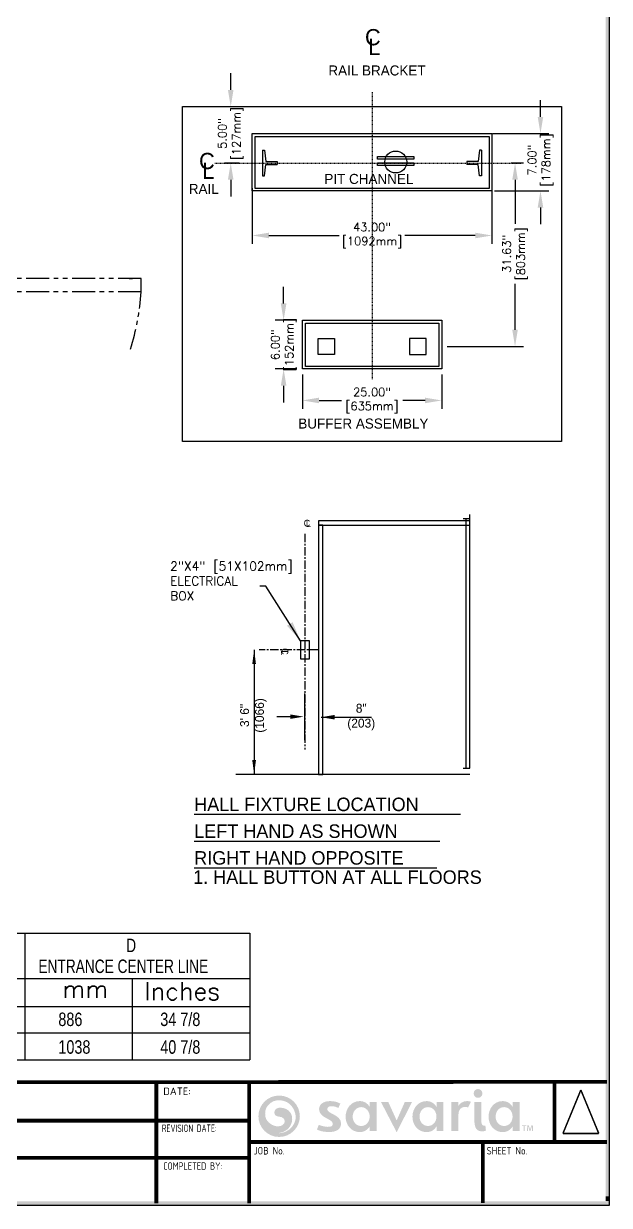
# Model space of a CAD drawing. Header units: inches. Extents: x 93 to 730, y 75 to 542.
# Drawn here: x 380.7 to 468.3, y 74.6 to 251.2 of the extents above; entities that cross this region are included whole.
import ezdxf

# ---------------------------------------------------------------- set-up
doc = ezdxf.new("R2010")
doc.units = ezdxf.units.IN
doc.header["$MEASUREMENT"] = 0
for name, pattern in [('ASVLTYPE', [0.75, 0.5, -0.25]), ('CENTER', [2, 1.25, -0.25, 0.25, -0.25]), ('HIDDEN', [0.375, 0.25, -0.125]), ('PHANTOM', [2.5, 1.25, -0.25, 0.25, -0.25, 0.25, -0.25])]:
    doc.linetypes.add(name, pattern=pattern)
for name, color, linetype in [('AM_VIS', 7, 'Continuous'), ('CEN', 1, 'CENTER'), ('CENTRLIN', 1, 'CENTER'), ('MASONRY', 7, 'Continuous'), ('PHANTOM', 4, 'PHANTOM'), ('TEXT', 1, 'Continuous'), ('TITLEBLK', 8, 'Continuous')]:
    doc.layers.add(name, color=color, linetype=linetype)
doc.styles.add('PLAN_STYLE', font='TXT.SHX')
doc.styles.add('ROMANC', font='ARCHS.SHX', dxfattribs={"height": 3.5})
doc.styles.add('SIMPLEX', font='ARCHS.SHX')
doc.dimstyles.new('IMPERIAL_PL', dxfattribs={"dimtxt": 2, "dimasz": 3, "dimexe": 1.5, "dimexo": 1, "dimgap": 1, "dimtad": 0, "dimtih": 1, "dimtoh": 1, "dimdec": 4, "dimzin": 0, "dimdsep": 46, "dimlunit": 5, "dimtxsty": 'PLAN_STYLE', "dimcen": 0.09, "dimadec": 0, "dimazin": 0, "dimtfac": 1, "dimtdec": 4, "dimtofl": 0, "dimtmove": 0, "dimatfit": 3, "dimfxl": 0, "dimfrac": 2, "dimtolj": 1, "dimtzin": 0, "dimarcsym": 0})
doc.dimstyles.new('PIT BUFFER', dxfattribs={"dimtxt": 1.5, "dimasz": 3, "dimexe": 1.5, "dimexo": 1, "dimgap": 1, "dimtad": 0, "dimdec": 4, "dimzin": 0, "dimdsep": 46, "dimlunit": 5, "dimtxsty": 'PLAN_STYLE', "dimcen": 0.09, "dimadec": 0, "dimazin": 0, "dimtfac": 1, "dimtdec": 4, "dimtofl": 0, "dimtmove": 0, "dimatfit": 2, "dimfxl": 0, "dimfrac": 2, "dimtolj": 1, "dimtzin": 0, "dimarcsym": 0})

# ---------------------------------------------------------------- blocks, each defined once
blk = doc.blocks.new('*D18')
at = {"color": 0, "lineweight": -2}
for p, q in [((-220.64, 262.32), (-220.64, 265.32)), ((-229.23, 259.32), (-219.14, 259.32)), ((-228.88, 249.06), (-219.14, 249.06)), ((-220.64, 246.06), (-220.64, 243.06))]:
    blk.add_line(p, q, dxfattribs=at)
at = {"color": 0}
for points in [[(-221.14, 262.32), (-220.14, 262.32), (-220.64, 259.32)], [(-221.14, 246.06), (-220.14, 246.06), (-220.64, 249.06)]]:
    blk.add_solid(points, dxfattribs=at)
at = {"layer": 'DEFPOINTS', "color": 0}
for p in [(-230.23, 259.32), (-229.88, 249.06), (-220.64, 249.06)]:
    blk.add_point(p, dxfattribs=at)
at = {"color": 0, "insert": (-220.64, 254.58), "char_height": 1.5, "attachment_point": 5, "rotation": 90, "style": 'PLAN_STYLE'}
blk.add_mtext('\\A1;7.00"\\P[178mm]', dxfattribs=at)
blk = doc.blocks.new('*D15')
at = {"color": 0, "lineweight": -2}
for p, q in [((-225.88, 254.05), (-223.7, 254.05)), ((-225.2, 251.05), (-225.2, 243.14)), ((-225.2, 224.15), (-225.2, 232.39)), ((-237.35, 221.15), (-223.7, 221.15))]:
    blk.add_line(p, q, dxfattribs=at)
at = {"color": 0}
for points in [[(-225.7, 251.05), (-224.7, 251.05), (-225.2, 254.05)], [(-225.7, 224.15), (-224.7, 224.15), (-225.2, 221.15)]]:
    blk.add_solid(points, dxfattribs=at)
at = {"layer": 'DEFPOINTS', "color": 0}
for p in [(-226.88, 254.05), (-238.35, 221.15), (-225.2, 221.15)]:
    blk.add_point(p, dxfattribs=at)
at = {"color": 0, "insert": (-225.2, 237.77), "char_height": 1.5, "attachment_point": 5, "rotation": 90, "style": 'PLAN_STYLE'}
blk.add_mtext('\\A1;31.63"\\P[803mm]', dxfattribs=at)
blk = doc.blocks.new('*D17')
at = {"color": 0, "lineweight": -2}
for p, q in [((-272.35, 249.53), (-272.35, 239.55)), ((-229.35, 249.53), (-229.35, 239.55)), ((-269.35, 241.05), (-256.73, 241.05)), ((-232.35, 241.05), (-244.98, 241.05))]:
    blk.add_line(p, q, dxfattribs=at)
at = {"color": 0}
for points in [[(-269.35, 241.55), (-269.35, 240.55), (-272.35, 241.05)], [(-232.35, 241.55), (-232.35, 240.55), (-229.35, 241.05)]]:
    blk.add_solid(points, dxfattribs=at)
at = {"layer": 'DEFPOINTS', "color": 0}
for p in [(-272.35, 250.53), (-229.35, 250.53), (-229.35, 241.05)]:
    blk.add_point(p, dxfattribs=at)
at = {"color": 0, "insert": (-250.85, 241.05), "char_height": 1.5, "attachment_point": 5, "style": 'PLAN_STYLE'}
blk.add_mtext('\\A1;43.00"\\P[1092mm]', dxfattribs=at)
blk = doc.blocks.new('*D16')
at = {"color": 0, "lineweight": -2}
for p, q in [((-263.35, 216.12), (-263.35, 209.97)), ((-238.35, 216.12), (-238.35, 209.97)), ((-260.35, 211.47), (-256.35, 211.47)), ((-241.35, 211.47), (-245.35, 211.47))]:
    blk.add_line(p, q, dxfattribs=at)
at = {"color": 0}
for points in [[(-260.35, 211.97), (-260.35, 210.97), (-263.35, 211.47)], [(-241.35, 211.97), (-241.35, 210.97), (-238.35, 211.47)]]:
    blk.add_solid(points, dxfattribs=at)
at = {"layer": 'DEFPOINTS', "color": 0}
for p in [(-263.35, 217.12), (-238.35, 217.12), (-238.35, 211.47)]:
    blk.add_point(p, dxfattribs=at)
at = {"color": 0, "insert": (-250.85, 211.47), "char_height": 1.5, "attachment_point": 5, "style": 'PLAN_STYLE'}
blk.add_mtext('\\A1;25.00"\\P[635mm]', dxfattribs=at)
blk = doc.blocks.new('*D19')
at = {"color": 0, "lineweight": -2}
for p, q in [((-276.2, 267.15), (-276.2, 270.15)), ((-277.29, 264.15), (-274.7, 264.15)), ((-277.29, 254.05), (-274.7, 254.05)), ((-276.2, 251.05), (-276.2, 248.05))]:
    blk.add_line(p, q, dxfattribs=at)
at = {"color": 0}
for points in [[(-276.7, 267.15), (-275.7, 267.15), (-276.2, 264.15)], [(-276.7, 251.05), (-275.7, 251.05), (-276.2, 254.05)]]:
    blk.add_solid(points, dxfattribs=at)
at = {"layer": 'DEFPOINTS', "color": 0}
for p in [(-278.29, 264.15), (-276.2, 264.15), (-278.29, 254.05)]:
    blk.add_point(p, dxfattribs=at)
at = {"color": 0, "insert": (-276.2, 259.34), "char_height": 1.5, "attachment_point": 5, "rotation": 90, "style": 'PLAN_STYLE'}
blk.add_mtext('\\A1;5.00"\\P[127mm]', dxfattribs=at)
blk = doc.blocks.new('SIGN')
h = blk.add_hatch(color=73)
edge = h.paths.add_edge_path(flags=16)
edge.add_spline(control_points=[(9.1, 4.57), (8.14, 3.44), (6.8, 2.78), (5.3, 2.7), (5.3, 2.7), (5.3, 2.7), (5.3, 2.7), (5.3, 2.7), (5.3, 2.7), (5.3, 2.7), (5.3, 2.7), (5.28, 2.78), (5.28, 2.78), (6.63, 2.96), (7.76, 3.61), (8.46, 4.6), (9.11, 5.51), (9.35, 6.64), (9.13, 7.77), (8.77, 9.63), (6.87, 10.46), (5.26, 10.3), (4.29, 10.2), (3.87, 9.49), (3.88, 8.87), (3.89, 8.31), (4.28, 7.73), (5.13, 7.68), (6.5, 7.6), (6.98, 6.87), (6.98, 6.27), (6.97, 5.56), (6.29, 4.79), (5.06, 4.75), (5.03, 4.75), (4.99, 4.75), (4.96, 4.75), (3.29, 4.75), (1.5, 6.1), (1.23, 7.58), (0.98, 8.96), (1.21, 10.08), (1.91, 10.9), (2.56, 11.68), (3.66, 12.7), (5.63, 12.53), (7.09, 12.4), (8.25, 11.81), (9.07, 10.78), (9.92, 9.73), (10.17, 8.5), (10.24, 7.87), (10.36, 6.79), (9.93, 5.55), (9.1, 4.57)], knot_values=[0, 0, 0, 0, 1, 1, 1, 2, 2, 2, 3, 3, 3, 4, 4, 4, 5, 5, 5, 6, 6, 6, 7, 7, 7, 8, 8, 8, 9, 9, 9, 10, 10, 10, 11, 11, 11, 12, 12, 12, 13, 13, 13, 14, 14, 14, 15, 15, 15, 16, 16, 16, 17, 17, 17, 18, 18, 18, 18], degree=3, periodic=0)
edge = h.paths.add_edge_path()
edge.add_spline(control_points=[(5.31, 13.96), (1.89, 13.96), (-0.88, 11.19), (-0.88, 7.77), (-0.88, 4.36), (1.89, 1.58), (5.31, 1.58), (8.73, 1.58), (11.5, 4.36), (11.5, 7.77), (11.5, 11.19), (8.73, 13.96), (5.31, 13.96)], knot_values=[0, 0, 0, 0, 1, 1, 1, 2, 2, 2, 3, 3, 3, 4, 4, 4, 4], degree=3, periodic=0)
edge = h.paths.add_edge_path()
edge.add_spline(control_points=[(19.7, 9.87), (19.7, 8.44), (23.82, 8.28), (23.82, 5.63), (23.82, 3.87), (22.45, 3.05), (20.17, 3.05), (18.09, 3.05), (17.04, 3.59), (16.62, 3.82), (16.62, 3.82), (17.17, 5.19), (17.17, 5.19), (17.93, 4.93), (18.9, 4.6), (19.85, 4.6), (21.01, 4.6), (21.34, 4.87), (21.34, 5.59), (21.34, 6.96), (17.25, 7.26), (17.25, 9.86), (17.25, 11.44), (18.67, 12.3), (20.53, 12.3), (21.85, 12.3), (22.66, 12), (23.61, 11.57), (23.61, 11.57), (23, 10.22), (23, 10.22), (22.61, 10.47), (21.79, 10.78), (20.98, 10.78), (20.24, 10.78), (19.7, 10.53), (19.7, 9.87)], knot_values=[0, 0, 0, 0, 1, 1, 1, 2, 2, 2, 3, 3, 3, 4, 4, 4, 5, 5, 5, 6, 6, 6, 7, 7, 7, 8, 8, 8, 9, 9, 9, 10, 10, 10, 11, 11, 11, 12, 12, 12, 12], degree=3, periodic=0)
edge = h.paths.add_edge_path()
edge.add_spline(control_points=[(29.41, 12.3), (30.74, 12.3), (31.76, 11.62), (32.4, 10.55), (32.4, 10.55), (32.4, 12.02), (32.4, 12.02), (32.4, 12.02), (34.46, 12.02), (34.46, 12.02), (34.46, 12.02), (34.46, 3.39), (34.46, 3.39), (34.46, 3.39), (32.4, 3.39), (32.4, 3.39), (32.4, 3.39), (32.4, 4.76), (32.4, 4.76), (31.78, 3.72), (30.74, 3.03), (29.44, 3.03), (26.82, 3.03), (25.18, 5.22), (25.18, 7.64), (25.18, 10.06), (26.84, 12.3), (29.41, 12.3)], knot_values=[0, 0, 0, 0, 1, 1, 1, 2, 2, 2, 3, 3, 3, 4, 4, 4, 5, 5, 5, 6, 6, 6, 7, 7, 7, 8, 8, 8, 9, 9, 9, 9], degree=3, periodic=0)
edge = h.paths.add_edge_path(flags=16)
edge.add_spline(control_points=[(29.85, 4.86), (31.35, 4.86), (32.37, 6.16), (32.37, 7.67), (32.37, 9.17), (31.35, 10.5), (29.85, 10.5), (28.34, 10.5), (27.3, 9.2), (27.3, 7.67), (27.3, 6.09), (28.34, 4.86), (29.85, 4.86)], knot_values=[0, 0, 0, 0, 1, 1, 1, 2, 2, 2, 3, 3, 3, 4, 4, 4, 4], degree=3, periodic=0)
h.paths.add_polyline_path([(35.76, 12.02), (37.95, 12.02), (40.45, 6.52), (42.87, 12.02), (45.03, 12.02), (40.45, 2.98)])
edge = h.paths.add_edge_path()
edge.add_spline(control_points=[(49.39, 12.3), (50.72, 12.3), (51.74, 11.62), (52.37, 10.55), (52.37, 10.55), (52.37, 12.02), (52.37, 12.02), (52.37, 12.02), (54.44, 12.02), (54.44, 12.02), (54.44, 12.02), (54.44, 3.39), (54.44, 3.39), (54.44, 3.39), (52.37, 3.39), (52.37, 3.39), (52.37, 3.39), (52.37, 4.76), (52.37, 4.76), (51.76, 3.72), (50.72, 3.03), (49.42, 3.03), (46.79, 3.03), (45.16, 5.22), (45.16, 7.64), (45.16, 10.06), (46.82, 12.3), (49.39, 12.3)], knot_values=[0, 0, 0, 0, 1, 1, 1, 2, 2, 2, 3, 3, 3, 4, 4, 4, 5, 5, 5, 6, 6, 6, 7, 7, 7, 8, 8, 8, 9, 9, 9, 9], degree=3, periodic=0)
edge = h.paths.add_edge_path(flags=16)
edge.add_spline(control_points=[(49.82, 4.86), (51.33, 4.86), (52.35, 6.16), (52.35, 7.67), (52.35, 9.17), (51.33, 10.5), (49.82, 10.5), (48.32, 10.5), (47.28, 9.2), (47.28, 7.67), (47.28, 6.09), (48.32, 4.86), (49.82, 4.86)], knot_values=[0, 0, 0, 0, 1, 1, 1, 2, 2, 2, 3, 3, 3, 4, 4, 4, 4], degree=3, periodic=0)
edge = h.paths.add_edge_path()
edge.add_spline(control_points=[(58.9, 3.39), (58.9, 3.39), (56.81, 3.39), (56.81, 3.39), (56.81, 3.39), (56.81, 12.02), (56.81, 12.02), (56.81, 12.02), (58.9, 12.02), (58.9, 12.02), (58.9, 12.02), (58.9, 10.85), (58.9, 10.85), (59.33, 11.67), (60.3, 12.3), (61.47, 12.3), (61.9, 12.3), (62.31, 12.23), (62.67, 12.1), (62.67, 12.1), (61.8, 10.39), (61.8, 10.39), (61.52, 10.5), (61.21, 10.57), (60.91, 10.57), (59.79, 10.57), (58.9, 9.91), (58.9, 8.18), (58.9, 8.18), (58.9, 3.39), (58.9, 3.39)], knot_values=[0, 0, 0, 0, 1, 1, 1, 2, 2, 2, 3, 3, 3, 4, 4, 4, 5, 5, 5, 6, 6, 6, 7, 7, 7, 8, 8, 8, 9, 9, 9, 10, 10, 10, 10], degree=3, periodic=0)
edge = h.paths.add_edge_path()
edge.add_spline(control_points=[(63.68, 12.02), (63.68, 12.02), (65.77, 12.02), (65.77, 12.02), (65.77, 12.02), (65.77, 6.7), (65.77, 6.7), (65.77, 5.48), (65.88, 4.91), (66.79, 4.91), (66.84, 4.91), (66.9, 4.94), (66.97, 4.94), (66.97, 4.94), (67.13, 3.51), (67.13, 3.51), (66.77, 3.36), (66.51, 3.28), (66.23, 3.26), (66.03, 3.26), (65.85, 3.26), (65.67, 3.28), (64.02, 3.41), (63.68, 4.86), (63.68, 6.7), (63.68, 6.7), (63.68, 12.02), (63.68, 12.02)], knot_values=[0, 0, 0, 0, 1, 1, 1, 2, 2, 2, 3, 3, 3, 4, 4, 4, 5, 5, 5, 6, 6, 6, 7, 7, 7, 8, 8, 8, 9, 9, 9, 9], degree=3, periodic=0)
edge = h.paths.add_edge_path()
edge.add_spline(control_points=[(66.08, 14.57), (66.08, 13.86), (65.49, 13.27), (64.76, 13.27), (64.02, 13.27), (63.46, 13.86), (63.46, 14.57), (63.46, 15.31), (64.02, 15.9), (64.76, 15.9), (65.49, 15.9), (66.08, 15.31), (66.08, 14.57)], knot_values=[0, 0, 0, 0, 1, 1, 1, 2, 2, 2, 3, 3, 3, 4, 4, 4, 4], degree=3, periodic=0)
edge = h.paths.add_edge_path()
edge.add_spline(control_points=[(72.15, 12.3), (73.47, 12.3), (74.49, 11.62), (75.13, 10.55), (75.13, 10.55), (75.13, 12.02), (75.13, 12.02), (75.13, 12.02), (77.19, 12.02), (77.19, 12.02), (77.19, 12.02), (77.19, 3.39), (77.19, 3.39), (77.19, 3.39), (75.13, 3.39), (75.13, 3.39), (75.13, 3.39), (75.13, 4.76), (75.13, 4.76), (74.51, 3.72), (73.47, 3.03), (72.17, 3.03), (69.55, 3.03), (67.92, 5.22), (67.92, 7.64), (67.92, 10.06), (69.57, 12.3), (72.15, 12.3)], knot_values=[0, 0, 0, 0, 1, 1, 1, 2, 2, 2, 3, 3, 3, 4, 4, 4, 5, 5, 5, 6, 6, 6, 7, 7, 7, 8, 8, 8, 9, 9, 9, 9], degree=3, periodic=0)
edge = h.paths.add_edge_path(flags=16)
edge.add_spline(control_points=[(72.58, 4.86), (74.08, 4.86), (75.1, 6.16), (75.1, 7.67), (75.1, 9.17), (74.08, 10.5), (72.58, 10.5), (71.07, 10.5), (70.03, 9.2), (70.03, 7.67), (70.03, 6.09), (71.07, 4.86), (72.58, 4.86)], knot_values=[0, 0, 0, 0, 1, 1, 1, 2, 2, 2, 3, 3, 3, 4, 4, 4, 4], degree=3, periodic=0)
h.paths.add_polyline_path([(78.45, 4.82), (77.96, 4.82), (77.96, 5.09), (79.25, 5.09), (79.25, 4.82), (78.76, 4.82), (78.76, 3.37), (78.45, 3.37)])
edge = h.paths.add_edge_path()
edge.add_spline(control_points=[(80.9, 4.07), (80.89, 4.29), (80.88, 4.56), (80.88, 4.79), (80.88, 4.79), (80.87, 4.79), (80.87, 4.79), (80.82, 4.58), (80.74, 4.35), (80.67, 4.13), (80.67, 4.13), (80.42, 3.39), (80.42, 3.39), (80.42, 3.39), (80.18, 3.39), (80.18, 3.39), (80.18, 3.39), (79.95, 4.12), (79.95, 4.12), (79.88, 4.34), (79.82, 4.58), (79.77, 4.79), (79.77, 4.79), (79.77, 4.79), (79.77, 4.79), (79.76, 4.57), (79.75, 4.29), (79.74, 4.06), (79.74, 4.06), (79.7, 3.37), (79.7, 3.37), (79.7, 3.37), (79.41, 3.37), (79.41, 3.37), (79.41, 3.37), (79.52, 5.09), (79.52, 5.09), (79.52, 5.09), (79.93, 5.09), (79.93, 5.09), (79.93, 5.09), (80.16, 4.4), (80.16, 4.4), (80.22, 4.19), (80.27, 3.99), (80.32, 3.8), (80.32, 3.8), (80.32, 3.8), (80.32, 3.8), (80.37, 3.99), (80.43, 4.2), (80.49, 4.4), (80.49, 4.4), (80.73, 5.09), (80.73, 5.09), (80.73, 5.09), (81.14, 5.09), (81.14, 5.09), (81.14, 5.09), (81.24, 3.37), (81.24, 3.37), (81.24, 3.37), (80.93, 3.37), (80.93, 3.37), (80.93, 3.37), (80.9, 4.07), (80.9, 4.07)], knot_values=[0, 0, 0, 0, 1, 1, 1, 2, 2, 2, 3, 3, 3, 4, 4, 4, 5, 5, 5, 6, 6, 6, 7, 7, 7, 8, 8, 8, 9, 9, 9, 10, 10, 10, 11, 11, 11, 12, 12, 12, 13, 13, 13, 14, 14, 14, 15, 15, 15, 16, 16, 16, 17, 17, 17, 18, 18, 18, 19, 19, 19, 20, 20, 20, 21, 21, 21, 22, 22, 22, 22], degree=3, periodic=0)
blk = doc.blocks.new('PRODOOR_LEFT')
for p, q in [((-22, -6), (-22, 0)), ((-22, 0), (-17.5, 0)), ((-17.5, -2), (-17.5, 0)), ((-17.38, 0), (17.38, 0)), ((-17.38, 0), (-17.38, -2)), ((17.38, 0), (17.38, -2)), ((17.5, -2), (17.5, 0)), ((17.5, 0), (22, 0)), ((22, -6), (22, 0)), ((-19.5, -6), (-19.5, -2)), ((-19.5, -2), (-17.5, -2)), ((-17.38, -2), (17.38, -2)), ((-9.5, -2), (-9.5, -3)), ((-9.5, -3), (-3.75, -3)), ((-3.75, -2), (-3.75, -3)), ((17.5, -2), (19.5, -2)), ((19.5, -6), (19.5, -2)), ((-19.5, -6), (-22, -6)), ((22, -6), (19.5, -6))]:
    blk.add_line(p, q)
at = {"linetype": 'HIDDEN', "ltscale": 2.5}
for p, q in [((-8.12, -3), (-8.12, 0)), ((-5.12, -3), (-5.12, 0))]:
    blk.add_line(p, q, dxfattribs=at)
at = {"layer": 'AM_VIS'}
for p, q in [((-16.09, -2.02, 39.03), (-16.09, -2.79, 39.03)), ((-15.61, -2.02, 39.03), (-16.09, -2.02, 39.03)), ((-15.78, -3.13, 39.03), (-12.31, -3.39, 39.03)), ((-15.61, -2.48, 39.03), (-15.61, -2.02, 39.03)), ((-12.37, -3.27, 39.03), (-15.45, -2.67, 39.03)), ((-12.09, -3.13, 39.03), (-12.21, -3.13, 39.03))]:
    blk.add_line(p, q, dxfattribs=at)
at = {"layer": 'AM_VIS', "extrusion": (0, 0, -1)}
for centre, radius, start, end in [((15.75, -2.79, -39.03), 0.337, 274.3196, 360), ((12.35, -3.13, -39.03), 0.262, 179.8318, 260.7733)]:
    blk.add_arc(centre, radius, start, end, dxfattribs=at)
at = {"layer": 'AM_VIS'}
for centre, radius, start, end in [((-15.42, -2.48, 39.03), 0.199, 180, 259.0209), ((-12.35, -3.13, 39.03), 0.137, 259.0209, 0.3221)]:
    blk.add_arc(centre, radius, start, end, dxfattribs=at)
at = {"layer": 'PHANTOM', "linetype": 'PHANTOM', "ltscale": 2.75}
for p, q in [((17.5, -2.54), (19.5, -2.54)), ((17.5, -9.92), (17.5, -2.54)), ((19.5, -9.92), (19.5, -2.54)), ((17.5, -37.29), (17.5, -16.74)), ((19.5, -37.29), (19.5, -16.74)), ((19.52, -35.53, 39.03), (19.52, -36, 39.03)), ((17.5, -37.29), (19.5, -37.29))]:
    blk.add_line(p, q, dxfattribs=at)
at = {"layer": 'PHANTOM', "linetype": 'PHANTOM', "ltscale": 2.5}
for start, end in [(182.5979, 200.7005), (252.9947, 266.4392)]:
    blk.add_arc((19.81, -0.13), 37.23, start, end, dxfattribs=at)
blk = doc.blocks.new('p3-42')
at = {"rotation": 89.95437383554041}
blk.add_blockref('PRODOOR_LEFT', (62.55605, 28.34328), dxfattribs=at)
blk = doc.blocks.new('Pit buffer')
at = {"linetype": 'Continuous'}
for p, q in [((14.35008, 52.22246), (14.35008, 47.65838)), ((14.35008, 52.22246), (14.69697, 52.22246)), ((14.69697, 52.22246), (14.92823, 50.19434)), ((53.24887, 52.22246), (53.01761, 50.19434)), ((53.59576, 52.22246), (53.24887, 52.22246)), ((53.59576, 52.22246), (53.59576, 47.65838)), ((14.69697, 47.65838), (14.92823, 49.68651)), ((14.92823, 50.19434), (16.95176, 50.19434)), ((14.92823, 49.68651), (16.95176, 49.68651)), ((16.95176, 50.19434), (16.95176, 49.68651)), ((53.01761, 50.19434), (50.99407, 50.19434)), ((50.99407, 50.19434), (50.99407, 49.68651)), ((53.01761, 49.68651), (50.99407, 49.68651)), ((53.24887, 47.65838), (53.01761, 49.68651)), ((14.35008, 47.65838), (14.69697, 47.65838)), ((53.59576, 47.65838), (53.24887, 47.65838))]:
    blk.add_line(p, q, dxfattribs=at)
for p, q in [((18.11371, 24.75116), (18.11371, 27.75116)), ((20.47299, 21.75116), (16.61371, 21.75116)), ((20.47299, 13.00824), (16.61371, 13.00824)), ((18.11371, 10.00824), (18.11371, 7.00824))]:
    blk.add_line(p, q)
for points in [[(0, 60.04544), (67.94584, 60.04544), (67.94584, 0), (0, 0)], [(12.47357, 55.21689), (55.47226, 55.21689), (55.47226, 44.95163), (12.47357, 44.95163)], [(13.01708, 54.70729), (54.9623, 54.70729), (54.9623, 45.37534), (13.01708, 45.37534)], [(34.95263, 51.08356), (41.48503, 51.08356), (41.48503, 50.61054), (34.95263, 50.61054)], [(34.95263, 49.97985), (41.48503, 49.97985), (41.48503, 49.50683), (34.95263, 49.50683)], [(21.47299, 21.75116), (46.47285, 21.75116), (46.47285, 13.00824), (21.47299, 13.00824)], [(22.0165, 21.24156), (45.96288, 21.24156), (45.96288, 13.43195), (22.0165, 13.43195)], [(24.288, 18.47347), (27.2456, 18.47347), (27.2456, 15.60758), (24.288, 15.60758)], [(43.65784, 18.47347), (40.70024, 18.47347), (40.70024, 15.60758), (43.65784, 15.60758)]]:
    blk.add_lwpolyline(points, close=True, dxfattribs=at)
blk.add_circle((38.22457, 50.13035), 1.9623, dxfattribs=at)
for points in [[(17.61371, 24.75116), (18.61371, 24.75116), (18.11371, 21.75116)], [(17.61371, 10.00824), (18.61371, 10.00824), (18.11371, 13.00824)]]:
    blk.add_solid(points)
at = {"layer": 'CENTRLIN', "linetype": 'ASVLTYPE', "ltscale": 0.05}
for p, q in [((33.97292, 62.63772), (33.97292, 11.15418)), ((5.8002, 49.94042), (60.76494, 49.94042))]:
    blk.add_line(p, q, dxfattribs=at)
at = {"ltscale": 10}
for s, height, p in [('C', 2.91317, (32.71091, 71.04423)), ('L', 2.91317, (33.29355, 69.2976)), ('RAIL BRACKET', 1.8044139, (26.14722, 65.63349)), ('C', 2.91317, (2.94318, 48.84348)), ('L', 2.91317, (3.52581, 47.09685)), ('PIT CHANNEL', 1.8044139, (25.42545, 46.18473)), ('RAIL', 1.804414, (1.10997, 44.39439)), ('BUFFER ASSEMBLY', 1.8044139, (20.75006, 2.3196))]:
    blk.add_text(s, height=height, dxfattribs=at).set_placement(p)
at = {"insert": (18.11371, 17.35905), "char_height": 1.5, "attachment_point": 5, "rotation": 90, "style": 'PLAN_STYLE'}
blk.add_mtext('\\A1;6.00"\\P[152mm]', dxfattribs=at)
for base, p1, p2, text, picture, middle in [((8.62608, 60.04544), (6.54012, 49.94042), (6.54012, 60.04544), '5.00"\\P[127mm]', '*D19', (8.62608, 55.2294)), ((64.19011, 44.95163), (54.59637, 55.21689), (54.94904, 44.95163), '7.00"\\P[178mm]', '*D18', (64.19011, 50.47508)), ((59.62566, 17.04053), (57.94356, 49.94042), (46.47285, 17.04053), '31.63"\\P[803mm]', '*D15', (59.62566, 33.66006))]:
    dim = blk.add_linear_dim(base=base, p1=p1, p2=p2, angle=90, text=text, dimstyle='PIT BUFFER', override={"dimpost": '"'})
    dim.commit()
    dim.dimension.update_dxf_attribs({"geometry": picture, "text_midpoint": middle, "dimtype": 160, "insert": (284.82538, -204.1069)})
at = {"ltscale": 10}
dim = blk.add_linear_dim(base=(55.47226, 36.94428), p1=(12.47357, 46.42319), p2=(55.47226, 46.42319), text='43.00"\\P[1092mm]', dimstyle='PIT BUFFER', override={"dimpost": '"'}, dxfattribs=at)
dim.commit()
dim.dimension.update_dxf_attribs({"geometry": '*D17', "text_midpoint": (33.97292, 36.94428), "dimtype": 160, "insert": (284.82538, -204.1069)})
dim = blk.add_linear_dim(base=(46.47285, 7.35851), p1=(21.47299, 13.00824), p2=(46.47285, 13.00824), text='25.00"\\P[635mm]', dimstyle='IMPERIAL_PL', override={"dimpost": '"'})
dim.commit()
dim.dimension.update_dxf_attribs({"geometry": '*D16', "text_midpoint": (33.97292, 7.35851), "dimtype": 160, "insert": (284.82538, -204.1069)})

msp = doc.modelspace()

# ---------------------------------------------------------------- linework, layer by layer
for p, q in [((447.43634, 176.95143, -7.03954), (424.83476, 176.95143, -7.03954)), ((446.85897, 177.25634, -7.03954), (446.85897, 139.9692, -7.03954)), ((447.43634, 139.9692, -7.03954), (447.43634, 177.25634, -7.03954)), ((424.83476, 176.30584, -7.03954), (447.43634, 176.30584, -7.03954)), ((415.20021, 157.66227, -7.03954), (415.20021, 139.0535)), ((422.63208, 139.0187, -7.03954), (412.48227, 139.0535)), ((447.43634, 139.0187, -7.03954), (422.65104, 139.0187, -7.03954)), ((283.60532, 115.32873), (414.5488, 115.32873)), ((380.92805, 115.32873), (380.92805, 96.40865)), ((414.5488, 115.32873), (414.5488, 96.40865)), ((414.5488, 108.4976), (283.60532, 108.4976)), ((396.96876, 108.4976), (396.96876, 96.40865)), ((283.60532, 104.34935), (414.5488, 104.34935)), ((283.60532, 100.44893), (414.5488, 100.44893)), ((283.60532, 96.40865), (414.5488, 96.40865))]:
    msp.add_line(p, q)
at = {"linetype": 'Continuous'}
msp.add_lwpolyline([(93.14892, 74.68634), (468.30202, 74.68634), (468.30202, 340.68634), (93.14892, 340.68634)], close=True, dxfattribs=at)
at = {"elevation": -7.03954}
msp.add_lwpolyline([(425.48988, 176.30584), (424.83476, 176.30584), (424.83476, 139.0187), (425.48988, 139.0187)], close=True, dxfattribs=at)
msp.add_lwpolyline([(422.13832, 156.32894), (423.47165, 156.32894), (423.47165, 158.9956), (422.13832, 158.9956)], close=True)
msp.add_lwpolyline([(415.20021, 157.66227, 0, 0.55993, 0), (415.20021, 155.52547, 0.55993, 0.55993, 0)], format="xyseb", dxfattribs=at)
msp.add_lwpolyline([(415.20021, 139.0535, 0, 0.55993, 0), (415.20021, 141.1903, 0.55993, 0.55993, 0)], format="xyseb")
at = {"layer": 'CEN'}
for p, q in [((422.80498, 174.99897), (422.80498, 142.75843)), ((424.83476, 157.66227, -7.03954), (415.94364, 157.66227, -7.03954))]:
    msp.add_line(p, q, dxfattribs=at)
at = {"layer": 'MASONRY'}
for p, q in [((422.80498, 144.15826), (422.80498, 151.12241)), ((425.48988, 144.15826), (425.48988, 151.12241)), ((420.60101, 147.6717), (418.58526, 147.6717)), ((425.20059, 147.59212), (432.76717, 147.59212))]:
    msp.add_line(p, q, dxfattribs=at)
for points in [[(420.60101, 148.00766), (420.60101, 147.33575), (422.61675, 147.6717)], [(427.21634, 147.92808), (427.21634, 147.25616), (425.20059, 147.59212)]]:
    msp.add_solid(points, dxfattribs=at)
at = {"layer": 'PHANTOM', "linetype": 'PHANTOM'}
for p, q in [((424.83476, 176.95143, -7.03954), (424.83476, 176.30584, -7.03954)), ((447.43634, 177.25634, -7.03954), (446.45366, 177.25634, -7.03954)), ((447.43634, 177.25634, -7.03954), (447.43634, 177.90193, -7.03954)), ((446.45366, 139.9692, -7.03954), (447.43634, 139.9692, -7.03954))]:
    msp.add_line(p, q, dxfattribs=at)
at = {"layer": 'TEXT'}
for p, q in [((406.24361, 133.07884), (446.0317, 133.07884)), ((406.24361, 129.07882), (442.96212, 129.07882)), ((406.24361, 125.0788), (442.48988, 125.0788))]:
    msp.add_line(p, q, dxfattribs=at)
at = {"layer": 'TITLEBLK', "elevation": -1.5298}
for points, const_width in [([(467.95173, 93.09764), (211.61922, 92.97984)], 0.55993), ([(400.5786, 92.97984), (400.5786, 74.92677)], 0.55993), ([(414.45795, 92.97984), (414.45795, 74.92677)], 0.55993), ([(460.1019, 92.98024), (460.1019, 84.11972)], 0.55996), ([(460.1019, 92.97984), (460.1019, 84.11972)], 0.55993), ([(464.03916, 91.88753), (461.35526, 85.37874)], 0.22397), ([(464.03916, 91.88753), (466.72306, 85.37874)], 0.22397), ([(414.46641, 87.30206), (328.26296, 87.30206)], 0.55993), ([(461.35526, 85.37874), (466.72306, 85.37874)], 0.22397), ([(467.95173, 84.11972), (414.45795, 84.11972)], 0.55993), ([(449.36992, 84.11081), (449.36992, 74.98514)], 0.55993), ([(414.46641, 81.73381), (328.58349, 81.73381)], 0.55993)]:
    msp.add_lwpolyline(points, dxfattribs=dict(at, const_width=const_width))
at = {"layer": 'TITLEBLK'}
for points in [[(467.72835, 75.28842, -1.5298), (468.30202, 74.68634, -1.5298), (467.72835, 340.11846, -1.5298), (468.30202, 340.68634, -1.5298)], [(468.30202, 76.0017, -1.5298), (467.72835, 76.0017, -1.5298), (468.30202, 75.28842, -1.5298), (467.72835, 75.28842, -1.5298)], [(467.73577, 75.24955, -1.5298), (468.30202, 74.67588, -1.5298), (93.6909, 75.24955, -1.5298), (93.14892, 74.67588, -1.5298)]]:
    msp.add_trace(points, dxfattribs=at)

# ---------------------------------------------------------------- block references
for name, p, xscale, yscale, zscale in [('p3-42', (298.43766, 165.33139), 0.9999999999, 0.9999999999, 0.9999999999), ('Pit buffer', (404.51363, 188.78773), 0.8333333332499999, 0.8333333332499999, 0.8333333332499999), ('SIGN', (416.28416, 84.07779), 0.49999999995, 0.49999999995, 0.49999999995)]:
    msp.add_blockref(name, p, dxfattribs=dict(xscale=xscale, yscale=yscale, zscale=zscale))

# ---------------------------------------------------------------- texts
at = {"style": 'PLAN_STYLE'}
for s, p in [('Inches', (398.82604, 105.32348)), ('mm', (386.54022, 105.64009))]:
    msp.add_text(s, height=2.666667, dxfattribs=at).set_placement(p)
at = {"insert": (402.65042, 165.05672), "char_height": 1.3333333, "attachment_point": 7, "style": 'PLAN_STYLE'}
msp.add_mtext('2"X4" [51X102mm] \\PELECTRICAL\\PBOX', dxfattribs=at)
at = {"layer": 'MASONRY', "attachment_point": 5}
for s, insert, char_height in [('C', (423.09628, 176.57804), 1.00787), ('L', (423.31452, 176.49528), 1.00787), ('8"\\P(203)', (431.21234, 147.61693), 1.333333)]:
    msp.add_mtext(s, dxfattribs=dict(at, insert=insert, char_height=char_height))
for s, insert, char_height, rotation in [('L', (419.72202, 157.20991), 1.00787, 270), ('C', (419.80478, 157.42814), 1.00787, 270), ('3\' 6"\\P(1066)', (415.08707, 147.85601), 1.333333, 90)]:
    msp.add_mtext(s, dxfattribs=dict(at, insert=insert, char_height=char_height, rotation=rotation))
at = {"layer": 'TEXT'}
for s, p in [('HALL FIXTURE LOCATION', (406.24361, 133.55884)), ('LEFT HAND AS SHOWN', (406.24361, 129.55882)), ('RIGHT HAND OPPOSITE ', (406.24361, 125.5588)), ('1. HALL BUTTON AT ALL FLOORS', (406.08334, 122.68555))]:
    msp.add_text(s, height=2.015748, dxfattribs=at).set_placement(p)
for s, height, width, p in [('D', 2.01552, 0.76, (396.07984, 112.48403)), ('ENTRANCE CENTER LINE', 2.0155164, 0.76, (382.95341, 109.36598)), ('886', 2.015516, 0.8, (385.93718, 101.43905)), ('34 7/8', 2.015516, 0.8, (401.16969, 101.43905)), ('1038', 2.015516, 0.8, (385.93718, 97.30235)), ('40 7/8', 2.015516, 0.8, (401.16969, 97.30235))]:
    msp.add_text(s, height=height, dxfattribs=dict(at, width=width)).set_placement(p)
at = {"layer": 'TITLEBLK', "style": 'ROMANC'}
for s, width, p in [('DATE:', 1.2, (401.61811, 91.13613, -1.5298)), (' REVISION DATE:', 0.7, (400.88031, 85.61083, -1.5298)), ('COMPLETED BY:', 0.75, (401.62013, 79.96008, -1.5298))]:
    msp.add_text(s, height=1.11986, dxfattribs=dict(at, width=width)).set_placement(p)
at = {"layer": 'TITLEBLK', "style": 'SIMPLEX'}
for s, p in [('JOB No.', (415.15465, 82.24545, -1.5298)), ('SHEET No.', (449.95863, 82.24545, -1.5298))]:
    msp.add_text(s, height=1.11986, dxfattribs=at).set_placement(p)

# ---------------------------------------------------------------- leaders
msp.add_leader([(422.13832, 158.9956), (416.9703, 167.15552), (416.04402, 167.15552)], dimstyle='IMPERIAL_PL', override={"dimgap": 1, "dimtad": 0})

doc.saveas('drawing.dxf')
